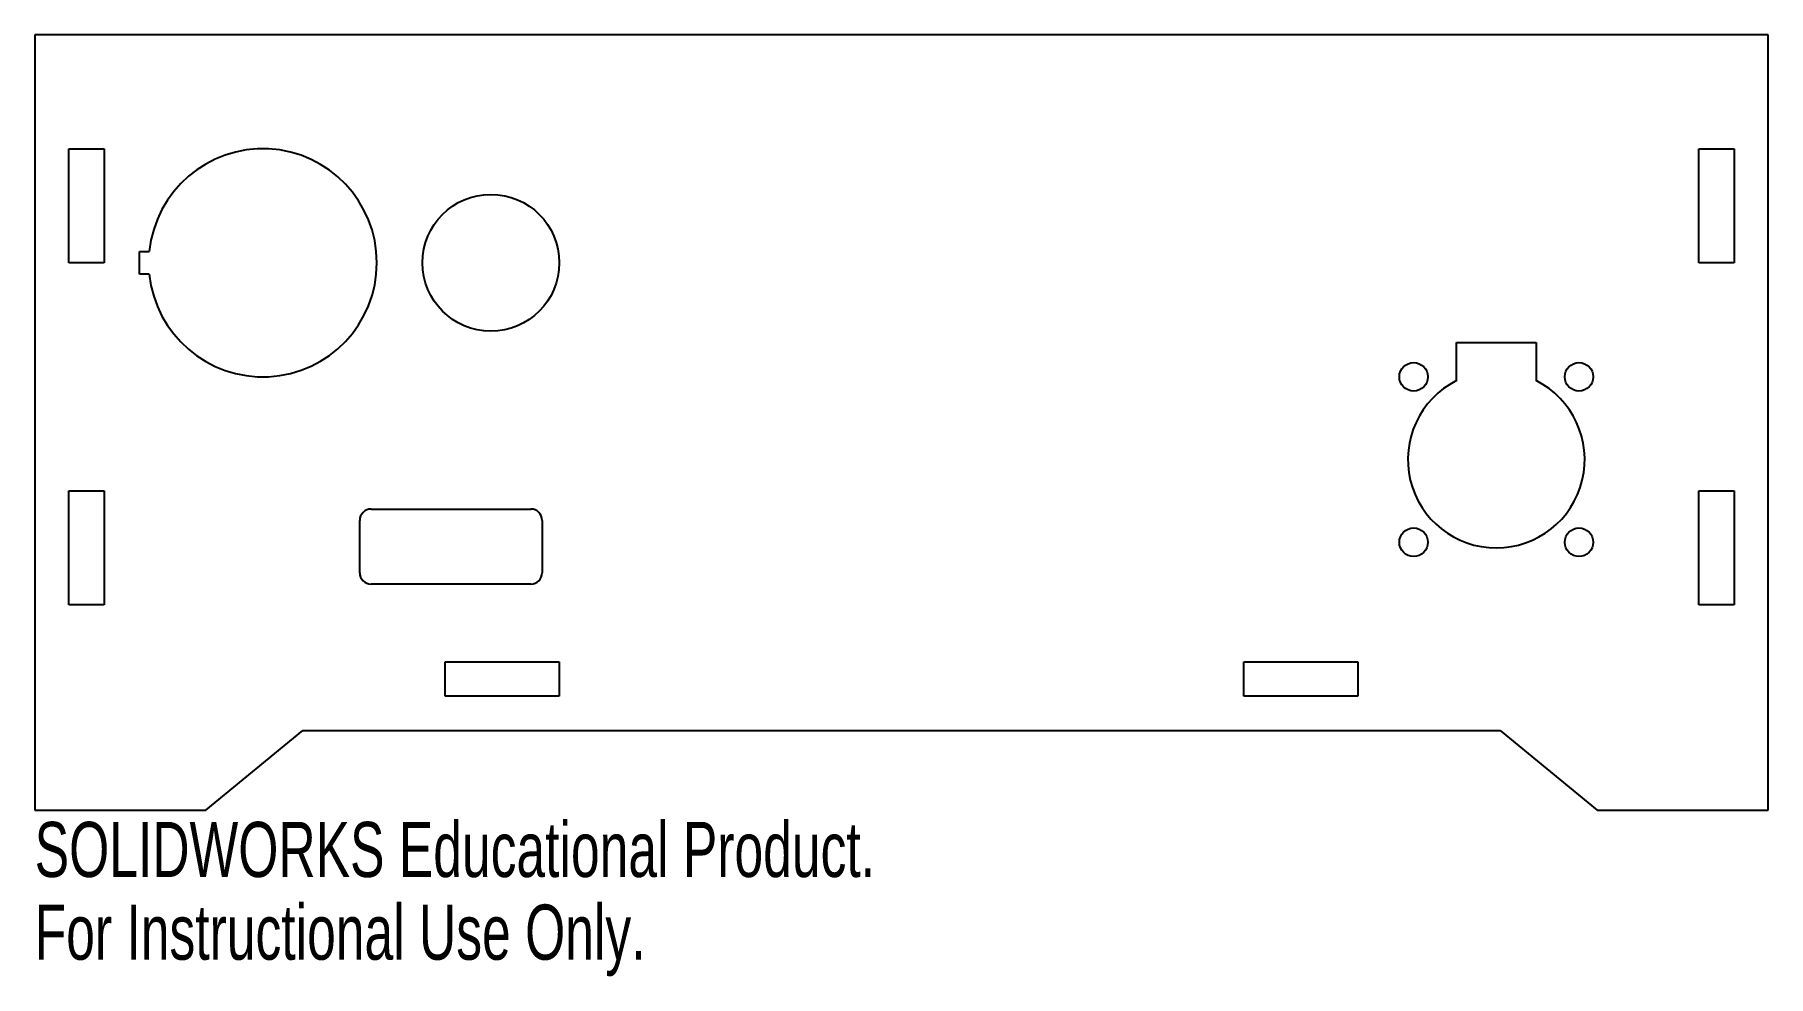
# Model space of a CAD drawing. Header units: millimetres. Extents: x 0 to 152, y -15 to 68.
import ezdxf

# ---------------------------------------------------------------- set-up
doc = ezdxf.new("R2010")
doc.units = ezdxf.units.MM
doc.styles.add('SLDTEXTSTYLE0', font='TXT', dxfattribs={"width": 0.7})

msp = doc.modelspace()

# ---------------------------------------------------------------- linework, layer by layer
at = {"color": 7, "linetype": 'Continuous'}
for p, q in [((152, 68), (0, 68)), ((0, 68), (0, 0)), ((152, 0), (152, 68)), ((3, 58), (6.1, 58)), ((3, 48), (3, 58)), ((6.1, 58), (6.1, 48)), ((145.9, 58), (149, 58)), ((145.9, 48), (145.9, 58)), ((149, 58), (149, 48)), ((6.1, 48), (3, 48)), ((149, 48), (145.9, 48)), ((3, 28), (6.1, 28)), ((3, 18), (3, 28)), ((6.1, 28), (6.1, 18)), ((145.9, 28), (149, 28)), ((145.9, 18), (145.9, 28)), ((149, 28), (149, 18)), ((6.1, 18), (3, 18)), ((149, 18), (145.9, 18)), ((36, 13), (46, 13)), ((36, 10), (36, 13)), ((46, 13), (46, 10)), ((106, 13), (116, 13)), ((106, 10), (106, 13)), ((116, 13), (116, 10)), ((46, 10), (36, 10)), ((116, 10), (106, 10)), ((15, 0), (23.5, 7)), ((23.5, 7), (128.5, 7)), ((128.5, 7), (137, 0)), ((0, 0), (15, 0)), ((137, 0), (152, 0))]:
    msp.add_line(p, q, dxfattribs=at)
at = {"color": 7, "linetype": 'Continuous', "lineweight": 25}
for p, q in [((0, 68), (0, 0)), ((152, 68), (0, 68)), ((152, 0), (152, 68)), ((3, 58), (6.1, 58)), ((3, 48), (3, 58)), ((6.1, 58), (6.1, 48)), ((145.9, 58), (149, 58)), ((145.9, 48), (145.9, 58)), ((149, 58), (149, 48)), ((9.2, 49), (10.05, 49)), ((9.2, 47), (9.2, 49)), ((6.1, 48), (3, 48)), ((149, 48), (145.9, 48)), ((10.05, 47), (9.2, 47)), ((124.65, 41), (131.65, 41)), ((124.65, 37.66), (124.65, 41)), ((131.65, 41), (131.65, 37.66)), ((3, 28), (6.1, 28)), ((3, 18), (3, 28)), ((6.1, 28), (6.1, 18)), ((145.9, 28), (149, 28)), ((145.9, 18), (145.9, 28)), ((149, 28), (149, 18)), ((29.5, 26.41), (43.5, 26.41)), ((28.5, 20.83), (28.5, 25.41)), ((44.5, 25.41), (44.5, 20.83)), ((43.5, 19.83), (29.5, 19.83)), ((6.1, 18), (3, 18)), ((149, 18), (145.9, 18)), ((36, 13), (46, 13)), ((36, 10), (36, 13)), ((46, 13), (46, 10)), ((106, 13), (116, 13)), ((106, 10), (106, 13)), ((116, 13), (116, 10)), ((46, 10), (36, 10)), ((116, 10), (106, 10)), ((15, 0), (23.5, 7)), ((23.5, 7), (128.5, 7)), ((128.5, 7), (137, 0)), ((0, 0), (15, 0)), ((137, 0), (152, 0))]:
    msp.add_line(p, q, dxfattribs=at)
for centre, radius in [((40, 48), 6), ((120.9, 38), 1.25), ((135.4, 38), 1.25), ((120.9, 23.5), 1.25), ((135.4, 23.5), 1.25)]:
    msp.add_circle(centre, radius, dxfattribs=at)
for centre, radius, start, end in [((20, 48), 10, 185.7392, 174.2608), ((128.15, 30.75), 7.75, 116.8472, 63.1528), ((29.5, 25.41), 1, 90, 180), ((43.5, 25.41), 1, 0, 90), ((29.5, 20.83), 1, 180, 270), ((43.5, 20.83), 1, 270, 0)]:
    msp.add_arc(centre, radius, start, end, dxfattribs=at)

# ---------------------------------------------------------------- texts
at = {"color": 7, "linetype": 'Continuous', "char_height": 4.8336, "attachment_point": 1, "style": 'SLDTEXTSTYLE0'}
for s, insert in [('SOLIDWORKS Educational Product.', (0, -1.02)), ('For Instructional Use Only.', (0, -8.27))]:
    msp.add_mtext(s, dxfattribs=dict(at, insert=insert))

doc.saveas('drawing.dxf')
